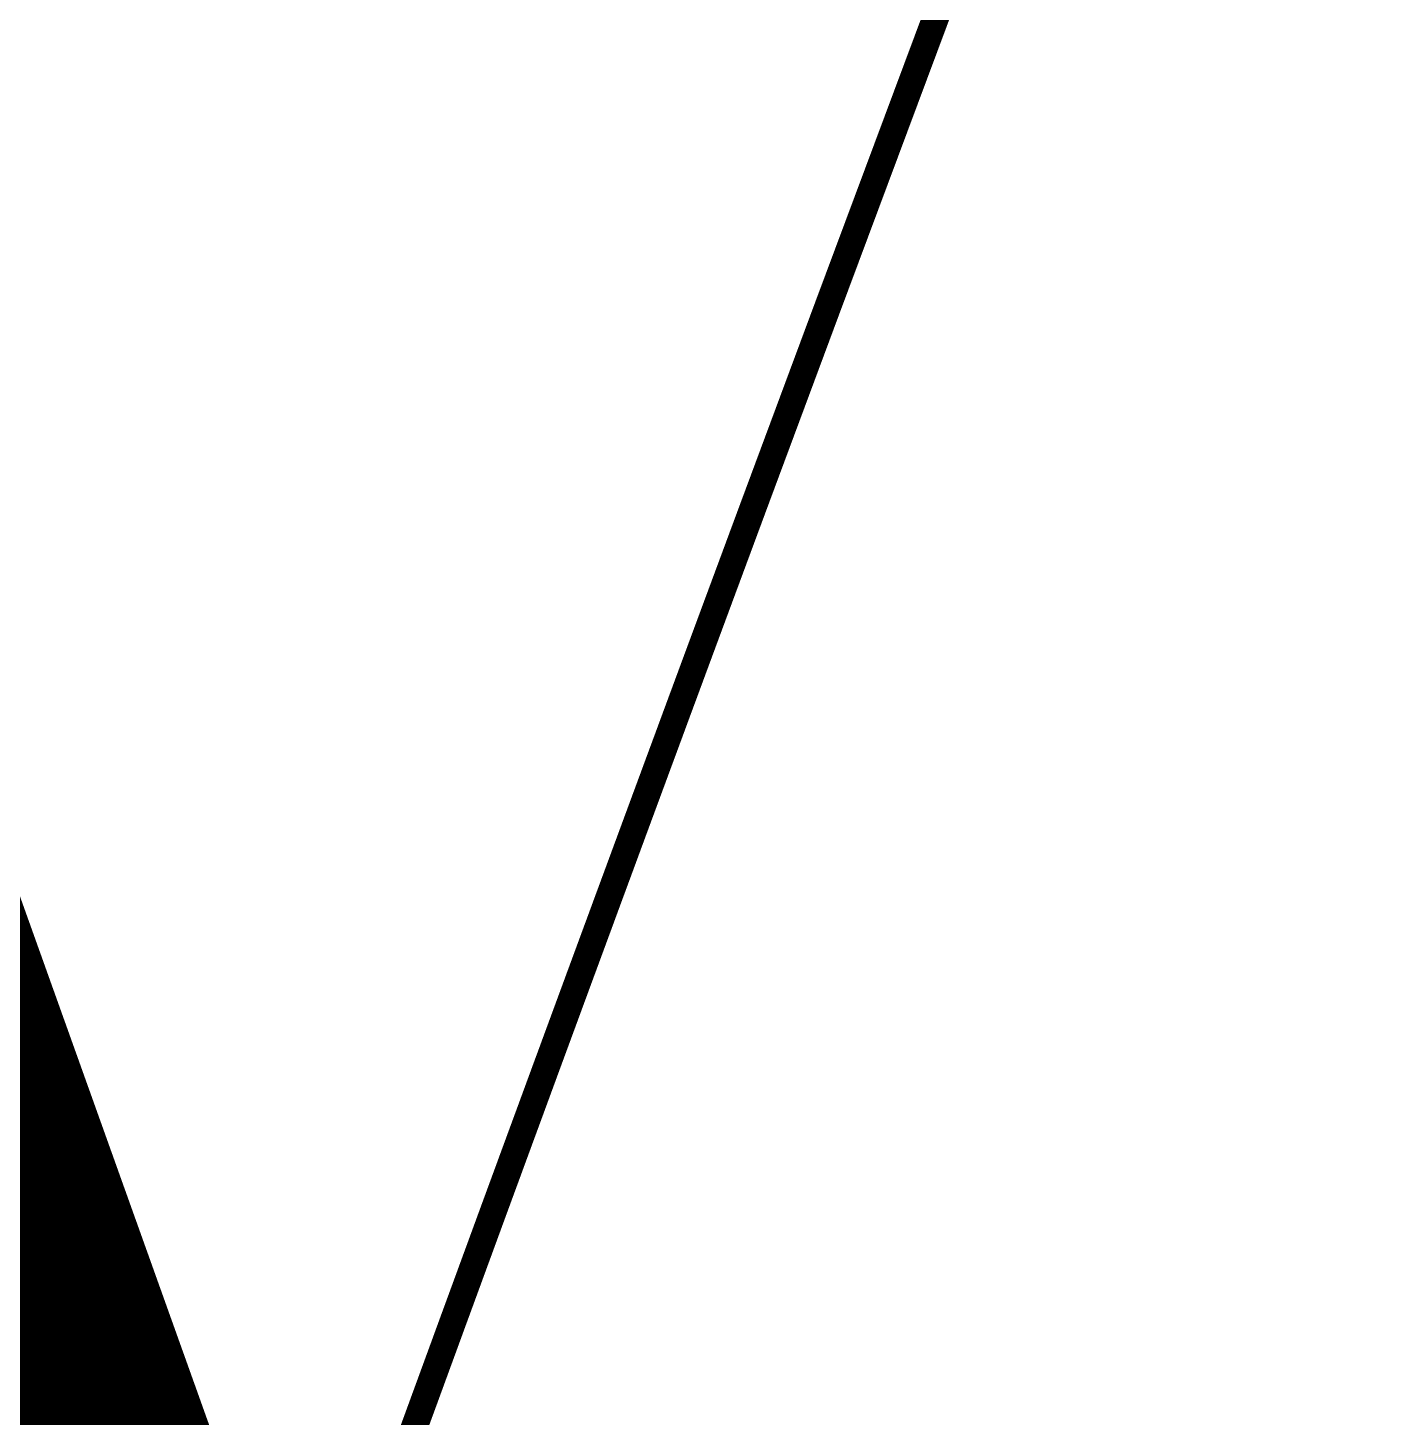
# Model space of a CAD drawing. Header units: inches. Extents: x -7 to 348, y -14 to 159.
# Drawn here: x 21.77 to 22.412, y 14.375 to 15.035 of the extents above; entities that cross this region are included whole.
import ezdxf

# ---------------------------------------------------------------- set-up
doc = ezdxf.new("R2010")
doc.units = ezdxf.units.IN
for name, color, linetype in [('Dimension', 6, 'Continuous'), ('Fabrication', 76, 'Continuous'), ('Mechanical 4', 56, 'Continuous'), ('Top Overlay', 2, 'Continuous')]:
    doc.layers.add(name, color=color, linetype=linetype)

msp = doc.modelspace()

# ---------------------------------------------------------------- linework, layer by layer
at = {"layer": 'Dimension'}
for points in [[(58.31, 19.467, 0.254, 0.254, 1), (13.31, 19.467, 0.254, 0.254, 1)], [(54.56034, 19.46693, 0.254, 0.254, 1), (17.06033, 19.46693, 0.254, 0.254, 1)]]:
    msp.add_lwpolyline(points, format="xyseb", close=True, dxfattribs=at)
at = {"layer": 'Fabrication'}
for points in [[(53.19355, 31.33267, 0.0127, 0.0127, -1.1671), (15.67509, 13.58703, 0.0127, 0.0127, 0)], [(53.19355, 31.33267, 0.0127, 0.0127, -1.1671), (15.67509, 13.58703, 0.0127, 0.0127, 0)], [(53.19355, 31.33267, 0.0127, 0.0127, -1.1671), (15.67509, 13.58703, 0.0127, 0.0127, 0)], [(53.19355, 31.33267, 0.0127, 0.0127, -1.1671), (15.67509, 13.58703, 0.0127, 0.0127, 0)], [(54.51115, 31.13829, 0.0127, 0.0127, -1.205705), (14.17745, 15.54998, 0.0127, 0.0127, 0)], [(54.51115, 31.13829, 0.0127, 0.0127, -1.205705), (14.17745, 15.54998, 0.0127, 0.0127, 0)], [(46.06761, 30.49484, 0.0127, 0.0127, -1.250986), (21.84603, 14.07377, 0.0127, 0.0127, 0)], [(46.06761, 30.49484, 0.0127, 0.0127, -1.250986), (21.84603, 14.07377, 0.0127, 0.0127, 0)], [(46.06761, 30.49484, 0.0127, 0.0127, -1.250986), (21.84603, 14.07377, 0.0127, 0.0127, 0)], [(46.06761, 30.49484, 0.0127, 0.0127, -1.250986), (21.84603, 14.07377, 0.0127, 0.0127, 0)], [(44.83045, 30.2569, 0.0127, 0.0127, -1.342703), (22.3943, 15.54998, 0.0127, 0.0127, 0)], [(22.15002, 14.9015, 0.0127, 0.0127, 0), (22.20834, 15.0577, 0.0127, 0.0127, 0)], [(22.15002, 14.9015, 0.0127, 0.0127, 0), (22.20834, 15.0577, 0.0127, 0.0127, 0)], [(22.11527, 14.80804, 0.0127, 0.0127, 0), (22.15002, 14.9015, 0.0127, 0.0127, 0)], [(22.11527, 14.80804, 0.0127, 0.0127, 0), (22.15002, 14.9015, 0.0127, 0.0127, 0)], [(22.09861, 14.7631, 0.0127, 0.0127, 0), (22.11527, 14.80804, 0.0127, 0.0127, 0)], [(22.09861, 14.7631, 0.0127, 0.0127, 0), (22.11527, 14.80804, 0.0127, 0.0127, 0)], [(22.08582, 14.72857, 0.0127, 0.0127, 0), (22.09861, 14.7631, 0.0127, 0.0127, 0)], [(22.08582, 14.72857, 0.0127, 0.0127, 0), (22.09861, 14.7631, 0.0127, 0.0127, 0)], [(22.08237, 14.71922, 0.0127, 0.0127, 0), (22.08458, 14.7252, 0.0127, 0.0127, 0)], [(22.08237, 14.71922, 0.0127, 0.0127, 0), (22.08458, 14.7252, 0.0127, 0.0127, 0)], [(22.08458, 14.7252, 0.0127, 0.0127, 0), (22.08582, 14.72857, 0.0127, 0.0127, 0)], [(22.08458, 14.7252, 0.0127, 0.0127, 0), (22.08582, 14.72857, 0.0127, 0.0127, 0)], [(22.08016, 14.71327, 0.0127, 0.0127, 0), (22.08237, 14.71922, 0.0127, 0.0127, 0)], [(22.08016, 14.71327, 0.0127, 0.0127, 0), (22.08237, 14.71922, 0.0127, 0.0127, 0)], [(22.07797, 14.70733, 0.0127, 0.0127, 0), (22.08016, 14.71327, 0.0127, 0.0127, 0)], [(22.07797, 14.70733, 0.0127, 0.0127, 0), (22.08016, 14.71327, 0.0127, 0.0127, 0)], [(22.07579, 14.70142, 0.0127, 0.0127, 0), (22.07797, 14.70733, 0.0127, 0.0127, 0)], [(22.07579, 14.70142, 0.0127, 0.0127, 0), (22.07797, 14.70733, 0.0127, 0.0127, 0)], [(22.07361, 14.69552, 0.0127, 0.0127, 0), (22.07579, 14.70142, 0.0127, 0.0127, 0)], [(22.07361, 14.69552, 0.0127, 0.0127, 0), (22.07579, 14.70142, 0.0127, 0.0127, 0)], [(22.07144, 14.68965, 0.0127, 0.0127, 0), (22.07361, 14.69552, 0.0127, 0.0127, 0)], [(22.07144, 14.68965, 0.0127, 0.0127, 0), (22.07361, 14.69552, 0.0127, 0.0127, 0)], [(22.06927, 14.68379, 0.0127, 0.0127, 0), (22.07144, 14.68965, 0.0127, 0.0127, 0)], [(22.06927, 14.68379, 0.0127, 0.0127, 0), (22.07144, 14.68965, 0.0127, 0.0127, 0)], [(22.06712, 14.67796, 0.0127, 0.0127, 0), (22.06927, 14.68379, 0.0127, 0.0127, 0)], [(22.06712, 14.67796, 0.0127, 0.0127, 0), (22.06927, 14.68379, 0.0127, 0.0127, 0)], [(22.06283, 14.66635, 0.0127, 0.0127, 0), (22.06497, 14.67214, 0.0127, 0.0127, 0)], [(22.06283, 14.66635, 0.0127, 0.0127, 0), (22.06497, 14.67214, 0.0127, 0.0127, 0)], [(22.06497, 14.67214, 0.0127, 0.0127, 0), (22.06712, 14.67796, 0.0127, 0.0127, 0)], [(22.06497, 14.67214, 0.0127, 0.0127, 0), (22.06712, 14.67796, 0.0127, 0.0127, 0)], [(22.0607, 14.66058, 0.0127, 0.0127, 0), (22.06283, 14.66635, 0.0127, 0.0127, 0)], [(22.0607, 14.66058, 0.0127, 0.0127, 0), (22.06283, 14.66635, 0.0127, 0.0127, 0)], [(22.05857, 14.65482, 0.0127, 0.0127, 0), (22.0607, 14.66058, 0.0127, 0.0127, 0)], [(22.05857, 14.65482, 0.0127, 0.0127, 0), (22.0607, 14.66058, 0.0127, 0.0127, 0)], [(22.05646, 14.64909, 0.0127, 0.0127, 0), (22.05857, 14.65482, 0.0127, 0.0127, 0)], [(22.05646, 14.64909, 0.0127, 0.0127, 0), (22.05857, 14.65482, 0.0127, 0.0127, 0)], [(22.05435, 14.64337, 0.0127, 0.0127, 0), (22.05646, 14.64909, 0.0127, 0.0127, 0)], [(22.05435, 14.64337, 0.0127, 0.0127, 0), (22.05646, 14.64909, 0.0127, 0.0127, 0)], [(22.05225, 14.63768, 0.0127, 0.0127, 0), (22.05435, 14.64337, 0.0127, 0.0127, 0)], [(22.05225, 14.63768, 0.0127, 0.0127, 0), (22.05435, 14.64337, 0.0127, 0.0127, 0)], [(22.04833, 14.62706, 0.0127, 0.0127, 0), (22.05029, 14.63236, 0.0127, 0.0127, 0)], [(22.04833, 14.62706, 0.0127, 0.0127, 0), (22.05029, 14.63236, 0.0127, 0.0127, 0)], [(22.05029, 14.63236, 0.0127, 0.0127, 0), (22.05225, 14.63768, 0.0127, 0.0127, 0)], [(22.05029, 14.63236, 0.0127, 0.0127, 0), (22.05225, 14.63768, 0.0127, 0.0127, 0)], [(22.04638, 14.62178, 0.0127, 0.0127, 0), (22.04833, 14.62706, 0.0127, 0.0127, 0)], [(22.04638, 14.62178, 0.0127, 0.0127, 0), (22.04833, 14.62706, 0.0127, 0.0127, 0)], [(22.04444, 14.61651, 0.0127, 0.0127, 0), (22.04638, 14.62178, 0.0127, 0.0127, 0)], [(22.04444, 14.61651, 0.0127, 0.0127, 0), (22.04638, 14.62178, 0.0127, 0.0127, 0)], [(22.04251, 14.61126, 0.0127, 0.0127, 0), (22.04444, 14.61651, 0.0127, 0.0127, 0)], [(22.04251, 14.61126, 0.0127, 0.0127, 0), (22.04444, 14.61651, 0.0127, 0.0127, 0)], [(22.03866, 14.60082, 0.0127, 0.0127, 0), (22.04058, 14.60603, 0.0127, 0.0127, 0)], [(22.03866, 14.60082, 0.0127, 0.0127, 0), (22.04058, 14.60603, 0.0127, 0.0127, 0)], [(22.04058, 14.60603, 0.0127, 0.0127, 0), (22.04251, 14.61126, 0.0127, 0.0127, 0)], [(22.04058, 14.60603, 0.0127, 0.0127, 0), (22.04251, 14.61126, 0.0127, 0.0127, 0)], [(22.03674, 14.59562, 0.0127, 0.0127, 0), (22.03866, 14.60082, 0.0127, 0.0127, 0)], [(22.03674, 14.59562, 0.0127, 0.0127, 0), (22.03866, 14.60082, 0.0127, 0.0127, 0)], [(22.03484, 14.59045, 0.0127, 0.0127, 0), (22.03674, 14.59562, 0.0127, 0.0127, 0)], [(22.03484, 14.59045, 0.0127, 0.0127, 0), (22.03674, 14.59562, 0.0127, 0.0127, 0)], [(22.03293, 14.58529, 0.0127, 0.0127, 0), (22.03484, 14.59045, 0.0127, 0.0127, 0)], [(22.03293, 14.58529, 0.0127, 0.0127, 0), (22.03484, 14.59045, 0.0127, 0.0127, 0)], [(22.02915, 14.57502, 0.0127, 0.0127, 0), (22.03104, 14.58015, 0.0127, 0.0127, 0)], [(22.02915, 14.57502, 0.0127, 0.0127, 0), (22.03104, 14.58015, 0.0127, 0.0127, 0)], [(22.03104, 14.58015, 0.0127, 0.0127, 0), (22.03293, 14.58529, 0.0127, 0.0127, 0)], [(22.03104, 14.58015, 0.0127, 0.0127, 0), (22.03293, 14.58529, 0.0127, 0.0127, 0)], [(22.02727, 14.56992, 0.0127, 0.0127, 0), (22.02915, 14.57502, 0.0127, 0.0127, 0)], [(22.02727, 14.56992, 0.0127, 0.0127, 0), (22.02915, 14.57502, 0.0127, 0.0127, 0)], [(22.0254, 14.56483, 0.0127, 0.0127, 0), (22.02727, 14.56992, 0.0127, 0.0127, 0)], [(22.0254, 14.56483, 0.0127, 0.0127, 0), (22.02727, 14.56992, 0.0127, 0.0127, 0)], [(22.02167, 14.55471, 0.0127, 0.0127, 0), (22.02353, 14.55976, 0.0127, 0.0127, 0)], [(22.02167, 14.55471, 0.0127, 0.0127, 0), (22.02353, 14.55976, 0.0127, 0.0127, 0)], [(22.02353, 14.55976, 0.0127, 0.0127, 0), (22.0254, 14.56483, 0.0127, 0.0127, 0)], [(22.02353, 14.55976, 0.0127, 0.0127, 0), (22.0254, 14.56483, 0.0127, 0.0127, 0)], [(22.01982, 14.54967, 0.0127, 0.0127, 0), (22.02167, 14.55471, 0.0127, 0.0127, 0)], [(22.01982, 14.54967, 0.0127, 0.0127, 0), (22.02167, 14.55471, 0.0127, 0.0127, 0)], [(21.1478, 14.54998, 0.0127, 0.0127, -0.308543), (21.84604, 14.07377, 0.0127, 0.0127, 0)], [(21.1478, 14.54998, 0.0127, 0.0127, -0.308543), (21.84604, 14.07377, 0.0127, 0.0127, 0)], [(21.1478, 14.54998, 0.0127, 0.0127, -0.308543), (21.84604, 14.07377, 0.0127, 0.0127, 0)], [(21.1478, 14.54998, 0.0127, 0.0127, -0.308543), (21.84604, 14.07377, 0.0127, 0.0127, 0)], [(22.01797, 14.54465, 0.0127, 0.0127, 0), (22.01982, 14.54967, 0.0127, 0.0127, 0)], [(22.01797, 14.54465, 0.0127, 0.0127, 0), (22.01982, 14.54967, 0.0127, 0.0127, 0)], [(22.0143, 14.53468, 0.0127, 0.0127, 0), (22.01613, 14.53966, 0.0127, 0.0127, 0)], [(22.0143, 14.53468, 0.0127, 0.0127, 0), (22.01613, 14.53966, 0.0127, 0.0127, 0)], [(22.01613, 14.53966, 0.0127, 0.0127, 0), (22.01797, 14.54465, 0.0127, 0.0127, 0)], [(22.01613, 14.53966, 0.0127, 0.0127, 0), (22.01797, 14.54465, 0.0127, 0.0127, 0)], [(22.0126, 14.53004, 0.0127, 0.0127, 0), (22.0143, 14.53468, 0.0127, 0.0127, 0)], [(22.0126, 14.53004, 0.0127, 0.0127, 0), (22.0143, 14.53468, 0.0127, 0.0127, 0)], [(22.0109, 14.52542, 0.0127, 0.0127, 0), (22.0126, 14.53004, 0.0127, 0.0127, 0)], [(22.0109, 14.52542, 0.0127, 0.0127, 0), (22.0126, 14.53004, 0.0127, 0.0127, 0)], [(22.00752, 14.51623, 0.0127, 0.0127, 0), (22.00921, 14.52082, 0.0127, 0.0127, 0)], [(22.00752, 14.51623, 0.0127, 0.0127, 0), (22.00921, 14.52082, 0.0127, 0.0127, 0)], [(22.00921, 14.52082, 0.0127, 0.0127, 0), (22.0109, 14.52542, 0.0127, 0.0127, 0)], [(22.00921, 14.52082, 0.0127, 0.0127, 0), (22.0109, 14.52542, 0.0127, 0.0127, 0)], [(22.00584, 14.51166, 0.0127, 0.0127, 0), (22.00752, 14.51623, 0.0127, 0.0127, 0)], [(22.00584, 14.51166, 0.0127, 0.0127, 0), (22.00752, 14.51623, 0.0127, 0.0127, 0)], [(22.0025, 14.50257, 0.0127, 0.0127, 0), (22.00416, 14.50711, 0.0127, 0.0127, 0)], [(22.0025, 14.50257, 0.0127, 0.0127, 0), (22.00416, 14.50711, 0.0127, 0.0127, 0)], [(22.00416, 14.50711, 0.0127, 0.0127, 0), (22.00584, 14.51166, 0.0127, 0.0127, 0)], [(22.00416, 14.50711, 0.0127, 0.0127, 0), (22.00584, 14.51166, 0.0127, 0.0127, 0)], [(22.00083, 14.49804, 0.0127, 0.0127, 0), (22.0025, 14.50257, 0.0127, 0.0127, 0)], [(22.00083, 14.49804, 0.0127, 0.0127, 0), (22.0025, 14.50257, 0.0127, 0.0127, 0)], [(21.99753, 14.48904, 0.0127, 0.0127, 0), (21.99918, 14.49353, 0.0127, 0.0127, 0)], [(21.99753, 14.48904, 0.0127, 0.0127, 0), (21.99918, 14.49353, 0.0127, 0.0127, 0)], [(21.99918, 14.49353, 0.0127, 0.0127, 0), (22.00083, 14.49804, 0.0127, 0.0127, 0)], [(21.99918, 14.49353, 0.0127, 0.0127, 0), (22.00083, 14.49804, 0.0127, 0.0127, 0)], [(21.99588, 14.48456, 0.0127, 0.0127, 0), (21.99753, 14.48904, 0.0127, 0.0127, 0)], [(21.99588, 14.48456, 0.0127, 0.0127, 0), (21.99753, 14.48904, 0.0127, 0.0127, 0)], [(21.99261, 14.47565, 0.0127, 0.0127, 0), (21.99424, 14.4801, 0.0127, 0.0127, 0)], [(21.99261, 14.47565, 0.0127, 0.0127, 0), (21.99424, 14.4801, 0.0127, 0.0127, 0)], [(21.99424, 14.4801, 0.0127, 0.0127, 0), (21.99588, 14.48456, 0.0127, 0.0127, 0)], [(21.99424, 14.4801, 0.0127, 0.0127, 0), (21.99588, 14.48456, 0.0127, 0.0127, 0)], [(21.99098, 14.47122, 0.0127, 0.0127, 0), (21.99261, 14.47565, 0.0127, 0.0127, 0)], [(21.99098, 14.47122, 0.0127, 0.0127, 0), (21.99261, 14.47565, 0.0127, 0.0127, 0)], [(21.98775, 14.4624, 0.0127, 0.0127, 0), (21.98936, 14.4668, 0.0127, 0.0127, 0)], [(21.98775, 14.4624, 0.0127, 0.0127, 0), (21.98936, 14.4668, 0.0127, 0.0127, 0)], [(21.98936, 14.4668, 0.0127, 0.0127, 0), (21.99098, 14.47122, 0.0127, 0.0127, 0)], [(21.98936, 14.4668, 0.0127, 0.0127, 0), (21.99098, 14.47122, 0.0127, 0.0127, 0)], [(21.98614, 14.45801, 0.0127, 0.0127, 0), (21.98775, 14.4624, 0.0127, 0.0127, 0)], [(21.98614, 14.45801, 0.0127, 0.0127, 0), (21.98775, 14.4624, 0.0127, 0.0127, 0)], [(21.98294, 14.44929, 0.0127, 0.0127, 0), (21.98454, 14.45364, 0.0127, 0.0127, 0)], [(21.98294, 14.44929, 0.0127, 0.0127, 0), (21.98454, 14.45364, 0.0127, 0.0127, 0)], [(21.98454, 14.45364, 0.0127, 0.0127, 0), (21.98614, 14.45801, 0.0127, 0.0127, 0)], [(21.98454, 14.45364, 0.0127, 0.0127, 0), (21.98614, 14.45801, 0.0127, 0.0127, 0)], [(21.98135, 14.44495, 0.0127, 0.0127, 0), (21.98294, 14.44929, 0.0127, 0.0127, 0)], [(21.98135, 14.44495, 0.0127, 0.0127, 0), (21.98294, 14.44929, 0.0127, 0.0127, 0)], [(21.9783, 14.43662, 0.0127, 0.0127, 0), (21.97977, 14.44062, 0.0127, 0.0127, 0)], [(21.9783, 14.43662, 0.0127, 0.0127, 0), (21.97977, 14.44062, 0.0127, 0.0127, 0)], [(21.97977, 14.44062, 0.0127, 0.0127, 0), (21.98135, 14.44495, 0.0127, 0.0127, 0)], [(21.97977, 14.44062, 0.0127, 0.0127, 0), (21.98135, 14.44495, 0.0127, 0.0127, 0)], [(21.97684, 14.43264, 0.0127, 0.0127, 0), (21.9783, 14.43662, 0.0127, 0.0127, 0)], [(21.97684, 14.43264, 0.0127, 0.0127, 0), (21.9783, 14.43662, 0.0127, 0.0127, 0)], [(21.97393, 14.4247, 0.0127, 0.0127, 0), (21.97538, 14.42866, 0.0127, 0.0127, 0)], [(21.97393, 14.4247, 0.0127, 0.0127, 0), (21.97538, 14.42866, 0.0127, 0.0127, 0)], [(21.97538, 14.42866, 0.0127, 0.0127, 0), (21.97684, 14.43264, 0.0127, 0.0127, 0)], [(21.97538, 14.42866, 0.0127, 0.0127, 0), (21.97684, 14.43264, 0.0127, 0.0127, 0)], [(21.97104, 14.41682, 0.0127, 0.0127, 0), (21.97248, 14.42075, 0.0127, 0.0127, 0)], [(21.97104, 14.41682, 0.0127, 0.0127, 0), (21.97248, 14.42075, 0.0127, 0.0127, 0)], [(21.97248, 14.42075, 0.0127, 0.0127, 0), (21.97393, 14.4247, 0.0127, 0.0127, 0)], [(21.97248, 14.42075, 0.0127, 0.0127, 0), (21.97393, 14.4247, 0.0127, 0.0127, 0)], [(21.96961, 14.4129, 0.0127, 0.0127, 0), (21.97104, 14.41682, 0.0127, 0.0127, 0)], [(21.96961, 14.4129, 0.0127, 0.0127, 0), (21.97104, 14.41682, 0.0127, 0.0127, 0)], [(21.96675, 14.40509, 0.0127, 0.0127, 0), (21.96818, 14.40899, 0.0127, 0.0127, 0)], [(21.96675, 14.40509, 0.0127, 0.0127, 0), (21.96818, 14.40899, 0.0127, 0.0127, 0)], [(21.96818, 14.40899, 0.0127, 0.0127, 0), (21.96961, 14.4129, 0.0127, 0.0127, 0)], [(21.96818, 14.40899, 0.0127, 0.0127, 0), (21.96961, 14.4129, 0.0127, 0.0127, 0)], [(21.96392, 14.39735, 0.0127, 0.0127, 0), (21.96533, 14.40121, 0.0127, 0.0127, 0)], [(21.96392, 14.39735, 0.0127, 0.0127, 0), (21.96533, 14.40121, 0.0127, 0.0127, 0)], [(21.96533, 14.40121, 0.0127, 0.0127, 0), (21.96675, 14.40509, 0.0127, 0.0127, 0)], [(21.96533, 14.40121, 0.0127, 0.0127, 0), (21.96675, 14.40509, 0.0127, 0.0127, 0)], [(21.9624, 14.3932, 0.0127, 0.0127, 0), (21.96392, 14.39735, 0.0127, 0.0127, 0)], [(21.9624, 14.3932, 0.0127, 0.0127, 0), (21.96392, 14.39735, 0.0127, 0.0127, 0)], [(21.95007, 14.35951, 0.0127, 0.0127, 0), (21.96112, 14.3897, 0.0127, 0.0127, 0)], [(21.95007, 14.35951, 0.0127, 0.0127, 0), (21.96112, 14.3897, 0.0127, 0.0127, 0)], [(21.96112, 14.3897, 0.0127, 0.0127, 0), (21.9624, 14.3932, 0.0127, 0.0127, 0)], [(21.96112, 14.3897, 0.0127, 0.0127, 0), (21.9624, 14.3932, 0.0127, 0.0127, 0)]]:
    msp.add_lwpolyline(points, format="xyseb", dxfattribs=at)
for points in [[(22.14684, 14.9015, 0.00635, 0.00635, 1), (22.15319, 14.9015, 0.00635, 0.00635, 1)], [(22.14684, 14.9015, 0.00635, 0.00635, 1), (22.15319, 14.9015, 0.00635, 0.00635, 1)], [(22.14684, 14.9015, 0.00635, 0.00635, 1), (22.15319, 14.9015, 0.00635, 0.00635, 1)], [(22.14684, 14.9015, 0.00635, 0.00635, 1), (22.15319, 14.9015, 0.00635, 0.00635, 1)], [(22.1121, 14.80804, 0.00635, 0.00635, 1), (22.11845, 14.80804, 0.00635, 0.00635, 1)], [(22.1121, 14.80804, 0.00635, 0.00635, 1), (22.11845, 14.80804, 0.00635, 0.00635, 1)], [(22.1121, 14.80804, 0.00635, 0.00635, 1), (22.11845, 14.80804, 0.00635, 0.00635, 1)], [(22.1121, 14.80804, 0.00635, 0.00635, 1), (22.11845, 14.80804, 0.00635, 0.00635, 1)], [(22.09543, 14.7631, 0.00635, 0.00635, 1), (22.10178, 14.7631, 0.00635, 0.00635, 1)], [(22.09543, 14.7631, 0.00635, 0.00635, 1), (22.10178, 14.7631, 0.00635, 0.00635, 1)], [(22.09543, 14.7631, 0.00635, 0.00635, 1), (22.10178, 14.7631, 0.00635, 0.00635, 1)], [(22.09543, 14.7631, 0.00635, 0.00635, 1), (22.10178, 14.7631, 0.00635, 0.00635, 1)], [(22.0814, 14.7252, 0.00635, 0.00635, 1), (22.08775, 14.7252, 0.00635, 0.00635, 1)], [(22.0814, 14.7252, 0.00635, 0.00635, 1), (22.08775, 14.7252, 0.00635, 0.00635, 1)], [(22.0814, 14.7252, 0.00635, 0.00635, 1), (22.08775, 14.7252, 0.00635, 0.00635, 1)], [(22.0814, 14.7252, 0.00635, 0.00635, 1), (22.08775, 14.7252, 0.00635, 0.00635, 1)], [(22.08265, 14.72857, 0.00635, 0.00635, 1), (22.089, 14.72857, 0.00635, 0.00635, 1)], [(22.08265, 14.72857, 0.00635, 0.00635, 1), (22.089, 14.72857, 0.00635, 0.00635, 1)], [(22.08265, 14.72857, 0.00635, 0.00635, 1), (22.089, 14.72857, 0.00635, 0.00635, 1)], [(22.08265, 14.72857, 0.00635, 0.00635, 1), (22.089, 14.72857, 0.00635, 0.00635, 1)], [(22.07919, 14.71922, 0.00635, 0.00635, 1), (22.08554, 14.71922, 0.00635, 0.00635, 1)], [(22.07919, 14.71922, 0.00635, 0.00635, 1), (22.08554, 14.71922, 0.00635, 0.00635, 1)], [(22.07919, 14.71922, 0.00635, 0.00635, 1), (22.08554, 14.71922, 0.00635, 0.00635, 1)], [(22.07919, 14.71922, 0.00635, 0.00635, 1), (22.08554, 14.71922, 0.00635, 0.00635, 1)], [(22.07699, 14.71327, 0.00635, 0.00635, 1), (22.08334, 14.71327, 0.00635, 0.00635, 1)], [(22.07699, 14.71327, 0.00635, 0.00635, 1), (22.08334, 14.71327, 0.00635, 0.00635, 1)], [(22.07699, 14.71327, 0.00635, 0.00635, 1), (22.08334, 14.71327, 0.00635, 0.00635, 1)], [(22.07699, 14.71327, 0.00635, 0.00635, 1), (22.08334, 14.71327, 0.00635, 0.00635, 1)], [(22.0748, 14.70733, 0.00635, 0.00635, 1), (22.08115, 14.70733, 0.00635, 0.00635, 1)], [(22.0748, 14.70733, 0.00635, 0.00635, 1), (22.08115, 14.70733, 0.00635, 0.00635, 1)], [(22.0748, 14.70733, 0.00635, 0.00635, 1), (22.08115, 14.70733, 0.00635, 0.00635, 1)], [(22.0748, 14.70733, 0.00635, 0.00635, 1), (22.08115, 14.70733, 0.00635, 0.00635, 1)], [(22.07261, 14.70142, 0.00635, 0.00635, 1), (22.07896, 14.70142, 0.00635, 0.00635, 1)], [(22.07261, 14.70142, 0.00635, 0.00635, 1), (22.07896, 14.70142, 0.00635, 0.00635, 1)], [(22.07261, 14.70142, 0.00635, 0.00635, 1), (22.07896, 14.70142, 0.00635, 0.00635, 1)], [(22.07261, 14.70142, 0.00635, 0.00635, 1), (22.07896, 14.70142, 0.00635, 0.00635, 1)], [(22.07043, 14.69552, 0.00635, 0.00635, 1), (22.07678, 14.69552, 0.00635, 0.00635, 1)], [(22.07043, 14.69552, 0.00635, 0.00635, 1), (22.07678, 14.69552, 0.00635, 0.00635, 1)], [(22.07043, 14.69552, 0.00635, 0.00635, 1), (22.07678, 14.69552, 0.00635, 0.00635, 1)], [(22.07043, 14.69552, 0.00635, 0.00635, 1), (22.07678, 14.69552, 0.00635, 0.00635, 1)], [(22.06826, 14.68965, 0.00635, 0.00635, 1), (22.07461, 14.68965, 0.00635, 0.00635, 1)], [(22.06826, 14.68965, 0.00635, 0.00635, 1), (22.07461, 14.68965, 0.00635, 0.00635, 1)], [(22.06826, 14.68965, 0.00635, 0.00635, 1), (22.07461, 14.68965, 0.00635, 0.00635, 1)], [(22.06826, 14.68965, 0.00635, 0.00635, 1), (22.07461, 14.68965, 0.00635, 0.00635, 1)], [(22.0661, 14.68379, 0.00635, 0.00635, 1), (22.07245, 14.68379, 0.00635, 0.00635, 1)], [(22.0661, 14.68379, 0.00635, 0.00635, 1), (22.07245, 14.68379, 0.00635, 0.00635, 1)], [(22.0661, 14.68379, 0.00635, 0.00635, 1), (22.07245, 14.68379, 0.00635, 0.00635, 1)], [(22.0661, 14.68379, 0.00635, 0.00635, 1), (22.07245, 14.68379, 0.00635, 0.00635, 1)], [(22.06179, 14.67214, 0.00635, 0.00635, 1), (22.06814, 14.67214, 0.00635, 0.00635, 1)], [(22.06179, 14.67214, 0.00635, 0.00635, 1), (22.06814, 14.67214, 0.00635, 0.00635, 1)], [(22.06179, 14.67214, 0.00635, 0.00635, 1), (22.06814, 14.67214, 0.00635, 0.00635, 1)], [(22.06179, 14.67214, 0.00635, 0.00635, 1), (22.06814, 14.67214, 0.00635, 0.00635, 1)], [(22.06394, 14.67796, 0.00635, 0.00635, 1), (22.07029, 14.67796, 0.00635, 0.00635, 1)], [(22.06394, 14.67796, 0.00635, 0.00635, 1), (22.07029, 14.67796, 0.00635, 0.00635, 1)], [(22.06394, 14.67796, 0.00635, 0.00635, 1), (22.07029, 14.67796, 0.00635, 0.00635, 1)], [(22.06394, 14.67796, 0.00635, 0.00635, 1), (22.07029, 14.67796, 0.00635, 0.00635, 1)], [(22.05966, 14.66635, 0.00635, 0.00635, 1), (22.06601, 14.66635, 0.00635, 0.00635, 1)], [(22.05966, 14.66635, 0.00635, 0.00635, 1), (22.06601, 14.66635, 0.00635, 0.00635, 1)], [(22.05966, 14.66635, 0.00635, 0.00635, 1), (22.06601, 14.66635, 0.00635, 0.00635, 1)], [(22.05966, 14.66635, 0.00635, 0.00635, 1), (22.06601, 14.66635, 0.00635, 0.00635, 1)], [(22.05753, 14.66058, 0.00635, 0.00635, 1), (22.06388, 14.66058, 0.00635, 0.00635, 1)], [(22.05753, 14.66058, 0.00635, 0.00635, 1), (22.06388, 14.66058, 0.00635, 0.00635, 1)], [(22.05753, 14.66058, 0.00635, 0.00635, 1), (22.06388, 14.66058, 0.00635, 0.00635, 1)], [(22.05753, 14.66058, 0.00635, 0.00635, 1), (22.06388, 14.66058, 0.00635, 0.00635, 1)], [(22.0554, 14.65482, 0.00635, 0.00635, 1), (22.06175, 14.65482, 0.00635, 0.00635, 1)], [(22.0554, 14.65482, 0.00635, 0.00635, 1), (22.06175, 14.65482, 0.00635, 0.00635, 1)], [(22.0554, 14.65482, 0.00635, 0.00635, 1), (22.06175, 14.65482, 0.00635, 0.00635, 1)], [(22.0554, 14.65482, 0.00635, 0.00635, 1), (22.06175, 14.65482, 0.00635, 0.00635, 1)], [(22.05328, 14.64909, 0.00635, 0.00635, 1), (22.05963, 14.64909, 0.00635, 0.00635, 1)], [(22.05328, 14.64909, 0.00635, 0.00635, 1), (22.05963, 14.64909, 0.00635, 0.00635, 1)], [(22.05328, 14.64909, 0.00635, 0.00635, 1), (22.05963, 14.64909, 0.00635, 0.00635, 1)], [(22.05328, 14.64909, 0.00635, 0.00635, 1), (22.05963, 14.64909, 0.00635, 0.00635, 1)], [(22.05118, 14.64337, 0.00635, 0.00635, 1), (22.05753, 14.64337, 0.00635, 0.00635, 1)], [(22.05118, 14.64337, 0.00635, 0.00635, 1), (22.05753, 14.64337, 0.00635, 0.00635, 1)], [(22.05118, 14.64337, 0.00635, 0.00635, 1), (22.05753, 14.64337, 0.00635, 0.00635, 1)], [(22.05118, 14.64337, 0.00635, 0.00635, 1), (22.05753, 14.64337, 0.00635, 0.00635, 1)], [(22.04711, 14.63236, 0.00635, 0.00635, 1), (22.05346, 14.63236, 0.00635, 0.00635, 1)], [(22.04711, 14.63236, 0.00635, 0.00635, 1), (22.05346, 14.63236, 0.00635, 0.00635, 1)], [(22.04711, 14.63236, 0.00635, 0.00635, 1), (22.05346, 14.63236, 0.00635, 0.00635, 1)], [(22.04711, 14.63236, 0.00635, 0.00635, 1), (22.05346, 14.63236, 0.00635, 0.00635, 1)], [(22.04907, 14.63768, 0.00635, 0.00635, 1), (22.05542, 14.63768, 0.00635, 0.00635, 1)], [(22.04907, 14.63768, 0.00635, 0.00635, 1), (22.05542, 14.63768, 0.00635, 0.00635, 1)], [(22.04907, 14.63768, 0.00635, 0.00635, 1), (22.05542, 14.63768, 0.00635, 0.00635, 1)], [(22.04907, 14.63768, 0.00635, 0.00635, 1), (22.05542, 14.63768, 0.00635, 0.00635, 1)], [(22.04516, 14.62706, 0.00635, 0.00635, 1), (22.05151, 14.62706, 0.00635, 0.00635, 1)], [(22.04516, 14.62706, 0.00635, 0.00635, 1), (22.05151, 14.62706, 0.00635, 0.00635, 1)], [(22.04516, 14.62706, 0.00635, 0.00635, 1), (22.05151, 14.62706, 0.00635, 0.00635, 1)], [(22.04516, 14.62706, 0.00635, 0.00635, 1), (22.05151, 14.62706, 0.00635, 0.00635, 1)], [(22.04321, 14.62178, 0.00635, 0.00635, 1), (22.04956, 14.62178, 0.00635, 0.00635, 1)], [(22.04321, 14.62178, 0.00635, 0.00635, 1), (22.04956, 14.62178, 0.00635, 0.00635, 1)], [(22.04321, 14.62178, 0.00635, 0.00635, 1), (22.04956, 14.62178, 0.00635, 0.00635, 1)], [(22.04321, 14.62178, 0.00635, 0.00635, 1), (22.04956, 14.62178, 0.00635, 0.00635, 1)], [(22.04127, 14.61651, 0.00635, 0.00635, 1), (22.04762, 14.61651, 0.00635, 0.00635, 1)], [(22.04127, 14.61651, 0.00635, 0.00635, 1), (22.04762, 14.61651, 0.00635, 0.00635, 1)], [(22.04127, 14.61651, 0.00635, 0.00635, 1), (22.04762, 14.61651, 0.00635, 0.00635, 1)], [(22.04127, 14.61651, 0.00635, 0.00635, 1), (22.04762, 14.61651, 0.00635, 0.00635, 1)], [(22.0374, 14.60603, 0.00635, 0.00635, 1), (22.04375, 14.60603, 0.00635, 0.00635, 1)], [(22.0374, 14.60603, 0.00635, 0.00635, 1), (22.04375, 14.60603, 0.00635, 0.00635, 1)], [(22.0374, 14.60603, 0.00635, 0.00635, 1), (22.04375, 14.60603, 0.00635, 0.00635, 1)], [(22.0374, 14.60603, 0.00635, 0.00635, 1), (22.04375, 14.60603, 0.00635, 0.00635, 1)], [(22.03933, 14.61126, 0.00635, 0.00635, 1), (22.04568, 14.61126, 0.00635, 0.00635, 1)], [(22.03933, 14.61126, 0.00635, 0.00635, 1), (22.04568, 14.61126, 0.00635, 0.00635, 1)], [(22.03933, 14.61126, 0.00635, 0.00635, 1), (22.04568, 14.61126, 0.00635, 0.00635, 1)], [(22.03933, 14.61126, 0.00635, 0.00635, 1), (22.04568, 14.61126, 0.00635, 0.00635, 1)], [(22.03548, 14.60082, 0.00635, 0.00635, 1), (22.04183, 14.60082, 0.00635, 0.00635, 1)], [(22.03548, 14.60082, 0.00635, 0.00635, 1), (22.04183, 14.60082, 0.00635, 0.00635, 1)], [(22.03548, 14.60082, 0.00635, 0.00635, 1), (22.04183, 14.60082, 0.00635, 0.00635, 1)], [(22.03548, 14.60082, 0.00635, 0.00635, 1), (22.04183, 14.60082, 0.00635, 0.00635, 1)], [(22.03357, 14.59562, 0.00635, 0.00635, 1), (22.03992, 14.59562, 0.00635, 0.00635, 1)], [(22.03357, 14.59562, 0.00635, 0.00635, 1), (22.03992, 14.59562, 0.00635, 0.00635, 1)], [(22.03357, 14.59562, 0.00635, 0.00635, 1), (22.03992, 14.59562, 0.00635, 0.00635, 1)], [(22.03357, 14.59562, 0.00635, 0.00635, 1), (22.03992, 14.59562, 0.00635, 0.00635, 1)], [(22.03166, 14.59045, 0.00635, 0.00635, 1), (22.03801, 14.59045, 0.00635, 0.00635, 1)], [(22.03166, 14.59045, 0.00635, 0.00635, 1), (22.03801, 14.59045, 0.00635, 0.00635, 1)], [(22.03166, 14.59045, 0.00635, 0.00635, 1), (22.03801, 14.59045, 0.00635, 0.00635, 1)], [(22.03166, 14.59045, 0.00635, 0.00635, 1), (22.03801, 14.59045, 0.00635, 0.00635, 1)], [(22.02787, 14.58015, 0.00635, 0.00635, 1), (22.03422, 14.58015, 0.00635, 0.00635, 1)], [(22.02787, 14.58015, 0.00635, 0.00635, 1), (22.03422, 14.58015, 0.00635, 0.00635, 1)], [(22.02787, 14.58015, 0.00635, 0.00635, 1), (22.03422, 14.58015, 0.00635, 0.00635, 1)], [(22.02787, 14.58015, 0.00635, 0.00635, 1), (22.03422, 14.58015, 0.00635, 0.00635, 1)], [(22.02976, 14.58529, 0.00635, 0.00635, 1), (22.03611, 14.58529, 0.00635, 0.00635, 1)], [(22.02976, 14.58529, 0.00635, 0.00635, 1), (22.03611, 14.58529, 0.00635, 0.00635, 1)], [(22.02976, 14.58529, 0.00635, 0.00635, 1), (22.03611, 14.58529, 0.00635, 0.00635, 1)], [(22.02976, 14.58529, 0.00635, 0.00635, 1), (22.03611, 14.58529, 0.00635, 0.00635, 1)], [(22.02598, 14.57502, 0.00635, 0.00635, 1), (22.03233, 14.57502, 0.00635, 0.00635, 1)], [(22.02598, 14.57502, 0.00635, 0.00635, 1), (22.03233, 14.57502, 0.00635, 0.00635, 1)], [(22.02598, 14.57502, 0.00635, 0.00635, 1), (22.03233, 14.57502, 0.00635, 0.00635, 1)], [(22.02598, 14.57502, 0.00635, 0.00635, 1), (22.03233, 14.57502, 0.00635, 0.00635, 1)], [(22.0241, 14.56992, 0.00635, 0.00635, 1), (22.03045, 14.56992, 0.00635, 0.00635, 1)], [(22.0241, 14.56992, 0.00635, 0.00635, 1), (22.03045, 14.56992, 0.00635, 0.00635, 1)], [(22.0241, 14.56992, 0.00635, 0.00635, 1), (22.03045, 14.56992, 0.00635, 0.00635, 1)], [(22.0241, 14.56992, 0.00635, 0.00635, 1), (22.03045, 14.56992, 0.00635, 0.00635, 1)], [(22.02036, 14.55976, 0.00635, 0.00635, 1), (22.02671, 14.55976, 0.00635, 0.00635, 1)], [(22.02036, 14.55976, 0.00635, 0.00635, 1), (22.02671, 14.55976, 0.00635, 0.00635, 1)], [(22.02036, 14.55976, 0.00635, 0.00635, 1), (22.02671, 14.55976, 0.00635, 0.00635, 1)], [(22.02036, 14.55976, 0.00635, 0.00635, 1), (22.02671, 14.55976, 0.00635, 0.00635, 1)], [(22.02222, 14.56483, 0.00635, 0.00635, 1), (22.02857, 14.56483, 0.00635, 0.00635, 1)], [(22.02222, 14.56483, 0.00635, 0.00635, 1), (22.02857, 14.56483, 0.00635, 0.00635, 1)], [(22.02222, 14.56483, 0.00635, 0.00635, 1), (22.02857, 14.56483, 0.00635, 0.00635, 1)], [(22.02222, 14.56483, 0.00635, 0.00635, 1), (22.02857, 14.56483, 0.00635, 0.00635, 1)], [(22.0185, 14.55471, 0.00635, 0.00635, 1), (22.02485, 14.55471, 0.00635, 0.00635, 1)], [(22.0185, 14.55471, 0.00635, 0.00635, 1), (22.02485, 14.55471, 0.00635, 0.00635, 1)], [(22.0185, 14.55471, 0.00635, 0.00635, 1), (22.02485, 14.55471, 0.00635, 0.00635, 1)], [(22.0185, 14.55471, 0.00635, 0.00635, 1), (22.02485, 14.55471, 0.00635, 0.00635, 1)], [(22.01664, 14.54967, 0.00635, 0.00635, 1), (22.02299, 14.54967, 0.00635, 0.00635, 1)], [(22.01664, 14.54967, 0.00635, 0.00635, 1), (22.02299, 14.54967, 0.00635, 0.00635, 1)], [(22.01664, 14.54967, 0.00635, 0.00635, 1), (22.02299, 14.54967, 0.00635, 0.00635, 1)], [(22.01664, 14.54967, 0.00635, 0.00635, 1), (22.02299, 14.54967, 0.00635, 0.00635, 1)], [(22.01296, 14.53966, 0.00635, 0.00635, 1), (22.01931, 14.53966, 0.00635, 0.00635, 1)], [(22.01296, 14.53966, 0.00635, 0.00635, 1), (22.01931, 14.53966, 0.00635, 0.00635, 1)], [(22.01296, 14.53966, 0.00635, 0.00635, 1), (22.01931, 14.53966, 0.00635, 0.00635, 1)], [(22.01296, 14.53966, 0.00635, 0.00635, 1), (22.01931, 14.53966, 0.00635, 0.00635, 1)], [(22.0148, 14.54465, 0.00635, 0.00635, 1), (22.02115, 14.54465, 0.00635, 0.00635, 1)], [(22.0148, 14.54465, 0.00635, 0.00635, 1), (22.02115, 14.54465, 0.00635, 0.00635, 1)], [(22.0148, 14.54465, 0.00635, 0.00635, 1), (22.02115, 14.54465, 0.00635, 0.00635, 1)], [(22.0148, 14.54465, 0.00635, 0.00635, 1), (22.02115, 14.54465, 0.00635, 0.00635, 1)], [(22.01113, 14.53468, 0.00635, 0.00635, 1), (22.01748, 14.53468, 0.00635, 0.00635, 1)], [(22.01113, 14.53468, 0.00635, 0.00635, 1), (22.01748, 14.53468, 0.00635, 0.00635, 1)], [(22.01113, 14.53468, 0.00635, 0.00635, 1), (22.01748, 14.53468, 0.00635, 0.00635, 1)], [(22.01113, 14.53468, 0.00635, 0.00635, 1), (22.01748, 14.53468, 0.00635, 0.00635, 1)], [(22.00942, 14.53004, 0.00635, 0.00635, 1), (22.01577, 14.53004, 0.00635, 0.00635, 1)], [(22.00942, 14.53004, 0.00635, 0.00635, 1), (22.01577, 14.53004, 0.00635, 0.00635, 1)], [(22.00942, 14.53004, 0.00635, 0.00635, 1), (22.01577, 14.53004, 0.00635, 0.00635, 1)], [(22.00942, 14.53004, 0.00635, 0.00635, 1), (22.01577, 14.53004, 0.00635, 0.00635, 1)], [(22.00603, 14.52082, 0.00635, 0.00635, 1), (22.01238, 14.52082, 0.00635, 0.00635, 1)], [(22.00603, 14.52082, 0.00635, 0.00635, 1), (22.01238, 14.52082, 0.00635, 0.00635, 1)], [(22.00603, 14.52082, 0.00635, 0.00635, 1), (22.01238, 14.52082, 0.00635, 0.00635, 1)], [(22.00603, 14.52082, 0.00635, 0.00635, 1), (22.01238, 14.52082, 0.00635, 0.00635, 1)], [(22.00772, 14.52542, 0.00635, 0.00635, 1), (22.01407, 14.52542, 0.00635, 0.00635, 1)], [(22.00772, 14.52542, 0.00635, 0.00635, 1), (22.01407, 14.52542, 0.00635, 0.00635, 1)], [(22.00772, 14.52542, 0.00635, 0.00635, 1), (22.01407, 14.52542, 0.00635, 0.00635, 1)], [(22.00772, 14.52542, 0.00635, 0.00635, 1), (22.01407, 14.52542, 0.00635, 0.00635, 1)], [(22.00435, 14.51623, 0.00635, 0.00635, 1), (22.0107, 14.51623, 0.00635, 0.00635, 1)], [(22.00435, 14.51623, 0.00635, 0.00635, 1), (22.0107, 14.51623, 0.00635, 0.00635, 1)], [(22.00435, 14.51623, 0.00635, 0.00635, 1), (22.0107, 14.51623, 0.00635, 0.00635, 1)], [(22.00435, 14.51623, 0.00635, 0.00635, 1), (22.0107, 14.51623, 0.00635, 0.00635, 1)], [(22.00099, 14.50711, 0.00635, 0.00635, 1), (22.00734, 14.50711, 0.00635, 0.00635, 1)], [(22.00099, 14.50711, 0.00635, 0.00635, 1), (22.00734, 14.50711, 0.00635, 0.00635, 1)], [(22.00099, 14.50711, 0.00635, 0.00635, 1), (22.00734, 14.50711, 0.00635, 0.00635, 1)], [(22.00099, 14.50711, 0.00635, 0.00635, 1), (22.00734, 14.50711, 0.00635, 0.00635, 1)], [(22.00267, 14.51166, 0.00635, 0.00635, 1), (22.00902, 14.51166, 0.00635, 0.00635, 1)], [(22.00267, 14.51166, 0.00635, 0.00635, 1), (22.00902, 14.51166, 0.00635, 0.00635, 1)], [(22.00267, 14.51166, 0.00635, 0.00635, 1), (22.00902, 14.51166, 0.00635, 0.00635, 1)], [(22.00267, 14.51166, 0.00635, 0.00635, 1), (22.00902, 14.51166, 0.00635, 0.00635, 1)], [(21.99932, 14.50257, 0.00635, 0.00635, 1), (22.00567, 14.50257, 0.00635, 0.00635, 1)], [(21.99932, 14.50257, 0.00635, 0.00635, 1), (22.00567, 14.50257, 0.00635, 0.00635, 1)], [(21.99932, 14.50257, 0.00635, 0.00635, 1), (22.00567, 14.50257, 0.00635, 0.00635, 1)], [(21.99932, 14.50257, 0.00635, 0.00635, 1), (22.00567, 14.50257, 0.00635, 0.00635, 1)], [(21.996, 14.49353, 0.00635, 0.00635, 1), (22.00235, 14.49353, 0.00635, 0.00635, 1)], [(21.996, 14.49353, 0.00635, 0.00635, 1), (22.00235, 14.49353, 0.00635, 0.00635, 1)], [(21.996, 14.49353, 0.00635, 0.00635, 1), (22.00235, 14.49353, 0.00635, 0.00635, 1)], [(21.996, 14.49353, 0.00635, 0.00635, 1), (22.00235, 14.49353, 0.00635, 0.00635, 1)], [(21.99766, 14.49804, 0.00635, 0.00635, 1), (22.00401, 14.49804, 0.00635, 0.00635, 1)], [(21.99766, 14.49804, 0.00635, 0.00635, 1), (22.00401, 14.49804, 0.00635, 0.00635, 1)], [(21.99766, 14.49804, 0.00635, 0.00635, 1), (22.00401, 14.49804, 0.00635, 0.00635, 1)], [(21.99766, 14.49804, 0.00635, 0.00635, 1), (22.00401, 14.49804, 0.00635, 0.00635, 1)], [(21.99435, 14.48904, 0.00635, 0.00635, 1), (22.0007, 14.48904, 0.00635, 0.00635, 1)], [(21.99435, 14.48904, 0.00635, 0.00635, 1), (22.0007, 14.48904, 0.00635, 0.00635, 1)], [(21.99435, 14.48904, 0.00635, 0.00635, 1), (22.0007, 14.48904, 0.00635, 0.00635, 1)], [(21.99435, 14.48904, 0.00635, 0.00635, 1), (22.0007, 14.48904, 0.00635, 0.00635, 1)], [(21.99107, 14.4801, 0.00635, 0.00635, 1), (21.99742, 14.4801, 0.00635, 0.00635, 1)], [(21.99107, 14.4801, 0.00635, 0.00635, 1), (21.99742, 14.4801, 0.00635, 0.00635, 1)], [(21.99107, 14.4801, 0.00635, 0.00635, 1), (21.99742, 14.4801, 0.00635, 0.00635, 1)], [(21.99107, 14.4801, 0.00635, 0.00635, 1), (21.99742, 14.4801, 0.00635, 0.00635, 1)], [(21.99271, 14.48456, 0.00635, 0.00635, 1), (21.99906, 14.48456, 0.00635, 0.00635, 1)], [(21.99271, 14.48456, 0.00635, 0.00635, 1), (21.99906, 14.48456, 0.00635, 0.00635, 1)], [(21.99271, 14.48456, 0.00635, 0.00635, 1), (21.99906, 14.48456, 0.00635, 0.00635, 1)], [(21.99271, 14.48456, 0.00635, 0.00635, 1), (21.99906, 14.48456, 0.00635, 0.00635, 1)], [(21.98944, 14.47565, 0.00635, 0.00635, 1), (21.99579, 14.47565, 0.00635, 0.00635, 1)], [(21.98944, 14.47565, 0.00635, 0.00635, 1), (21.99579, 14.47565, 0.00635, 0.00635, 1)], [(21.98944, 14.47565, 0.00635, 0.00635, 1), (21.99579, 14.47565, 0.00635, 0.00635, 1)], [(21.98944, 14.47565, 0.00635, 0.00635, 1), (21.99579, 14.47565, 0.00635, 0.00635, 1)], [(21.98619, 14.4668, 0.00635, 0.00635, 1), (21.99254, 14.4668, 0.00635, 0.00635, 1)], [(21.98619, 14.4668, 0.00635, 0.00635, 1), (21.99254, 14.4668, 0.00635, 0.00635, 1)], [(21.98619, 14.4668, 0.00635, 0.00635, 1), (21.99254, 14.4668, 0.00635, 0.00635, 1)], [(21.98619, 14.4668, 0.00635, 0.00635, 1), (21.99254, 14.4668, 0.00635, 0.00635, 1)], [(21.98781, 14.47122, 0.00635, 0.00635, 1), (21.99416, 14.47122, 0.00635, 0.00635, 1)], [(21.98781, 14.47122, 0.00635, 0.00635, 1), (21.99416, 14.47122, 0.00635, 0.00635, 1)], [(21.98781, 14.47122, 0.00635, 0.00635, 1), (21.99416, 14.47122, 0.00635, 0.00635, 1)], [(21.98781, 14.47122, 0.00635, 0.00635, 1), (21.99416, 14.47122, 0.00635, 0.00635, 1)], [(21.98457, 14.4624, 0.00635, 0.00635, 1), (21.99092, 14.4624, 0.00635, 0.00635, 1)], [(21.98457, 14.4624, 0.00635, 0.00635, 1), (21.99092, 14.4624, 0.00635, 0.00635, 1)], [(21.98457, 14.4624, 0.00635, 0.00635, 1), (21.99092, 14.4624, 0.00635, 0.00635, 1)], [(21.98457, 14.4624, 0.00635, 0.00635, 1), (21.99092, 14.4624, 0.00635, 0.00635, 1)], [(21.98136, 14.45364, 0.00635, 0.00635, 1), (21.98771, 14.45364, 0.00635, 0.00635, 1)], [(21.98136, 14.45364, 0.00635, 0.00635, 1), (21.98771, 14.45364, 0.00635, 0.00635, 1)], [(21.98136, 14.45364, 0.00635, 0.00635, 1), (21.98771, 14.45364, 0.00635, 0.00635, 1)], [(21.98136, 14.45364, 0.00635, 0.00635, 1), (21.98771, 14.45364, 0.00635, 0.00635, 1)], [(21.98297, 14.45801, 0.00635, 0.00635, 1), (21.98932, 14.45801, 0.00635, 0.00635, 1)], [(21.98297, 14.45801, 0.00635, 0.00635, 1), (21.98932, 14.45801, 0.00635, 0.00635, 1)], [(21.98297, 14.45801, 0.00635, 0.00635, 1), (21.98932, 14.45801, 0.00635, 0.00635, 1)], [(21.98297, 14.45801, 0.00635, 0.00635, 1), (21.98932, 14.45801, 0.00635, 0.00635, 1)], [(21.97977, 14.44929, 0.00635, 0.00635, 1), (21.98612, 14.44929, 0.00635, 0.00635, 1)], [(21.97977, 14.44929, 0.00635, 0.00635, 1), (21.98612, 14.44929, 0.00635, 0.00635, 1)], [(21.97977, 14.44929, 0.00635, 0.00635, 1), (21.98612, 14.44929, 0.00635, 0.00635, 1)], [(21.97977, 14.44929, 0.00635, 0.00635, 1), (21.98612, 14.44929, 0.00635, 0.00635, 1)], [(21.97659, 14.44062, 0.00635, 0.00635, 1), (21.98294, 14.44062, 0.00635, 0.00635, 1)], [(21.97659, 14.44062, 0.00635, 0.00635, 1), (21.98294, 14.44062, 0.00635, 0.00635, 1)], [(21.97659, 14.44062, 0.00635, 0.00635, 1), (21.98294, 14.44062, 0.00635, 0.00635, 1)], [(21.97659, 14.44062, 0.00635, 0.00635, 1), (21.98294, 14.44062, 0.00635, 0.00635, 1)], [(21.97818, 14.44495, 0.00635, 0.00635, 1), (21.98453, 14.44495, 0.00635, 0.00635, 1)], [(21.97818, 14.44495, 0.00635, 0.00635, 1), (21.98453, 14.44495, 0.00635, 0.00635, 1)], [(21.97818, 14.44495, 0.00635, 0.00635, 1), (21.98453, 14.44495, 0.00635, 0.00635, 1)], [(21.97818, 14.44495, 0.00635, 0.00635, 1), (21.98453, 14.44495, 0.00635, 0.00635, 1)], [(21.97512, 14.43662, 0.00635, 0.00635, 1), (21.98147, 14.43662, 0.00635, 0.00635, 1)], [(21.97512, 14.43662, 0.00635, 0.00635, 1), (21.98147, 14.43662, 0.00635, 0.00635, 1)], [(21.97512, 14.43662, 0.00635, 0.00635, 1), (21.98147, 14.43662, 0.00635, 0.00635, 1)], [(21.97512, 14.43662, 0.00635, 0.00635, 1), (21.98147, 14.43662, 0.00635, 0.00635, 1)], [(21.9722, 14.42866, 0.00635, 0.00635, 1), (21.97855, 14.42866, 0.00635, 0.00635, 1)], [(21.9722, 14.42866, 0.00635, 0.00635, 1), (21.97855, 14.42866, 0.00635, 0.00635, 1)], [(21.9722, 14.42866, 0.00635, 0.00635, 1), (21.97855, 14.42866, 0.00635, 0.00635, 1)], [(21.9722, 14.42866, 0.00635, 0.00635, 1), (21.97855, 14.42866, 0.00635, 0.00635, 1)], [(21.97366, 14.43264, 0.00635, 0.00635, 1), (21.98001, 14.43264, 0.00635, 0.00635, 1)], [(21.97366, 14.43264, 0.00635, 0.00635, 1), (21.98001, 14.43264, 0.00635, 0.00635, 1)], [(21.97366, 14.43264, 0.00635, 0.00635, 1), (21.98001, 14.43264, 0.00635, 0.00635, 1)], [(21.97366, 14.43264, 0.00635, 0.00635, 1), (21.98001, 14.43264, 0.00635, 0.00635, 1)], [(21.96931, 14.42075, 0.00635, 0.00635, 1), (21.97566, 14.42075, 0.00635, 0.00635, 1)], [(21.96931, 14.42075, 0.00635, 0.00635, 1), (21.97566, 14.42075, 0.00635, 0.00635, 1)], [(21.96931, 14.42075, 0.00635, 0.00635, 1), (21.97566, 14.42075, 0.00635, 0.00635, 1)], [(21.96931, 14.42075, 0.00635, 0.00635, 1), (21.97566, 14.42075, 0.00635, 0.00635, 1)], [(21.97075, 14.4247, 0.00635, 0.00635, 1), (21.9771, 14.4247, 0.00635, 0.00635, 1)], [(21.97075, 14.4247, 0.00635, 0.00635, 1), (21.9771, 14.4247, 0.00635, 0.00635, 1)], [(21.97075, 14.4247, 0.00635, 0.00635, 1), (21.9771, 14.4247, 0.00635, 0.00635, 1)], [(21.97075, 14.4247, 0.00635, 0.00635, 1), (21.9771, 14.4247, 0.00635, 0.00635, 1)], [(21.96787, 14.41682, 0.00635, 0.00635, 1), (21.97422, 14.41682, 0.00635, 0.00635, 1)], [(21.96787, 14.41682, 0.00635, 0.00635, 1), (21.97422, 14.41682, 0.00635, 0.00635, 1)], [(21.96787, 14.41682, 0.00635, 0.00635, 1), (21.97422, 14.41682, 0.00635, 0.00635, 1)], [(21.96787, 14.41682, 0.00635, 0.00635, 1), (21.97422, 14.41682, 0.00635, 0.00635, 1)], [(21.965, 14.40899, 0.00635, 0.00635, 1), (21.97135, 14.40899, 0.00635, 0.00635, 1)], [(21.965, 14.40899, 0.00635, 0.00635, 1), (21.97135, 14.40899, 0.00635, 0.00635, 1)], [(21.965, 14.40899, 0.00635, 0.00635, 1), (21.97135, 14.40899, 0.00635, 0.00635, 1)], [(21.965, 14.40899, 0.00635, 0.00635, 1), (21.97135, 14.40899, 0.00635, 0.00635, 1)], [(21.96643, 14.4129, 0.00635, 0.00635, 1), (21.97278, 14.4129, 0.00635, 0.00635, 1)], [(21.96643, 14.4129, 0.00635, 0.00635, 1), (21.97278, 14.4129, 0.00635, 0.00635, 1)], [(21.96643, 14.4129, 0.00635, 0.00635, 1), (21.97278, 14.4129, 0.00635, 0.00635, 1)], [(21.96643, 14.4129, 0.00635, 0.00635, 1), (21.97278, 14.4129, 0.00635, 0.00635, 1)], [(21.96216, 14.40121, 0.00635, 0.00635, 1), (21.96851, 14.40121, 0.00635, 0.00635, 1)], [(21.96216, 14.40121, 0.00635, 0.00635, 1), (21.96851, 14.40121, 0.00635, 0.00635, 1)], [(21.96216, 14.40121, 0.00635, 0.00635, 1), (21.96851, 14.40121, 0.00635, 0.00635, 1)], [(21.96216, 14.40121, 0.00635, 0.00635, 1), (21.96851, 14.40121, 0.00635, 0.00635, 1)], [(21.96358, 14.40509, 0.00635, 0.00635, 1), (21.96993, 14.40509, 0.00635, 0.00635, 1)], [(21.96358, 14.40509, 0.00635, 0.00635, 1), (21.96993, 14.40509, 0.00635, 0.00635, 1)], [(21.96358, 14.40509, 0.00635, 0.00635, 1), (21.96993, 14.40509, 0.00635, 0.00635, 1)], [(21.96358, 14.40509, 0.00635, 0.00635, 1), (21.96993, 14.40509, 0.00635, 0.00635, 1)], [(21.96074, 14.39735, 0.00635, 0.00635, 1), (21.96709, 14.39735, 0.00635, 0.00635, 1)], [(21.96074, 14.39735, 0.00635, 0.00635, 1), (21.96709, 14.39735, 0.00635, 0.00635, 1)], [(21.96074, 14.39735, 0.00635, 0.00635, 1), (21.96709, 14.39735, 0.00635, 0.00635, 1)], [(21.96074, 14.39735, 0.00635, 0.00635, 1), (21.96709, 14.39735, 0.00635, 0.00635, 1)], [(21.95794, 14.3897, 0.00635, 0.00635, 1), (21.96429, 14.3897, 0.00635, 0.00635, 1)], [(21.95794, 14.3897, 0.00635, 0.00635, 1), (21.96429, 14.3897, 0.00635, 0.00635, 1)], [(21.95794, 14.3897, 0.00635, 0.00635, 1), (21.96429, 14.3897, 0.00635, 0.00635, 1)], [(21.95794, 14.3897, 0.00635, 0.00635, 1), (21.96429, 14.3897, 0.00635, 0.00635, 1)], [(21.95922, 14.3932, 0.00635, 0.00635, 1), (21.96557, 14.3932, 0.00635, 0.00635, 1)], [(21.95922, 14.3932, 0.00635, 0.00635, 1), (21.96557, 14.3932, 0.00635, 0.00635, 1)], [(21.95922, 14.3932, 0.00635, 0.00635, 1), (21.96557, 14.3932, 0.00635, 0.00635, 1)], [(21.95922, 14.3932, 0.00635, 0.00635, 1), (21.96557, 14.3932, 0.00635, 0.00635, 1)]]:
    msp.add_lwpolyline(points, format="xyseb", close=True, dxfattribs=at)
at = {"layer": 'Mechanical 4'}
for points in [[(50.81101, 19.54995, 0.0127, 0.0127, 1), (20.811, 19.54995, 0.0127, 0.0127, 1)], [(50.81101, 19.54995, 0.0127, 0.0127, 1), (20.811, 19.54995, 0.0127, 0.0127, 1)], [(50.81101, 19.54995, 0.0127, 0.0127, 1), (20.811, 19.54995, 0.0127, 0.0127, 1)], [(50.81101, 19.54995, 0.0127, 0.0127, 1), (20.811, 19.54995, 0.0127, 0.0127, 1)], [(50.8248, 19.53849, 0.0127, 0.0127, 1), (20.8248, 19.53849, 0.0127, 0.0127, 1)], [(50.8248, 19.53849, 0.0127, 0.0127, 1), (20.8248, 19.53849, 0.0127, 0.0127, 1)], [(50.8248, 19.53849, 0.0127, 0.0127, 1), (20.8248, 19.53849, 0.0127, 0.0127, 1)], [(50.8248, 19.53849, 0.0127, 0.0127, 1), (20.8248, 19.53849, 0.0127, 0.0127, 1)]]:
    msp.add_lwpolyline(points, format="xyseb", close=True, dxfattribs=at)
at = {"layer": 'Top Overlay'}
msp.add_lwpolyline([(50.81035, 19.46693, 0.254, 0.254, 1), (20.81035, 19.46693, 0.254, 0.254, 1)], format="xyseb", close=True, dxfattribs=at)

doc.saveas('drawing.dxf')
